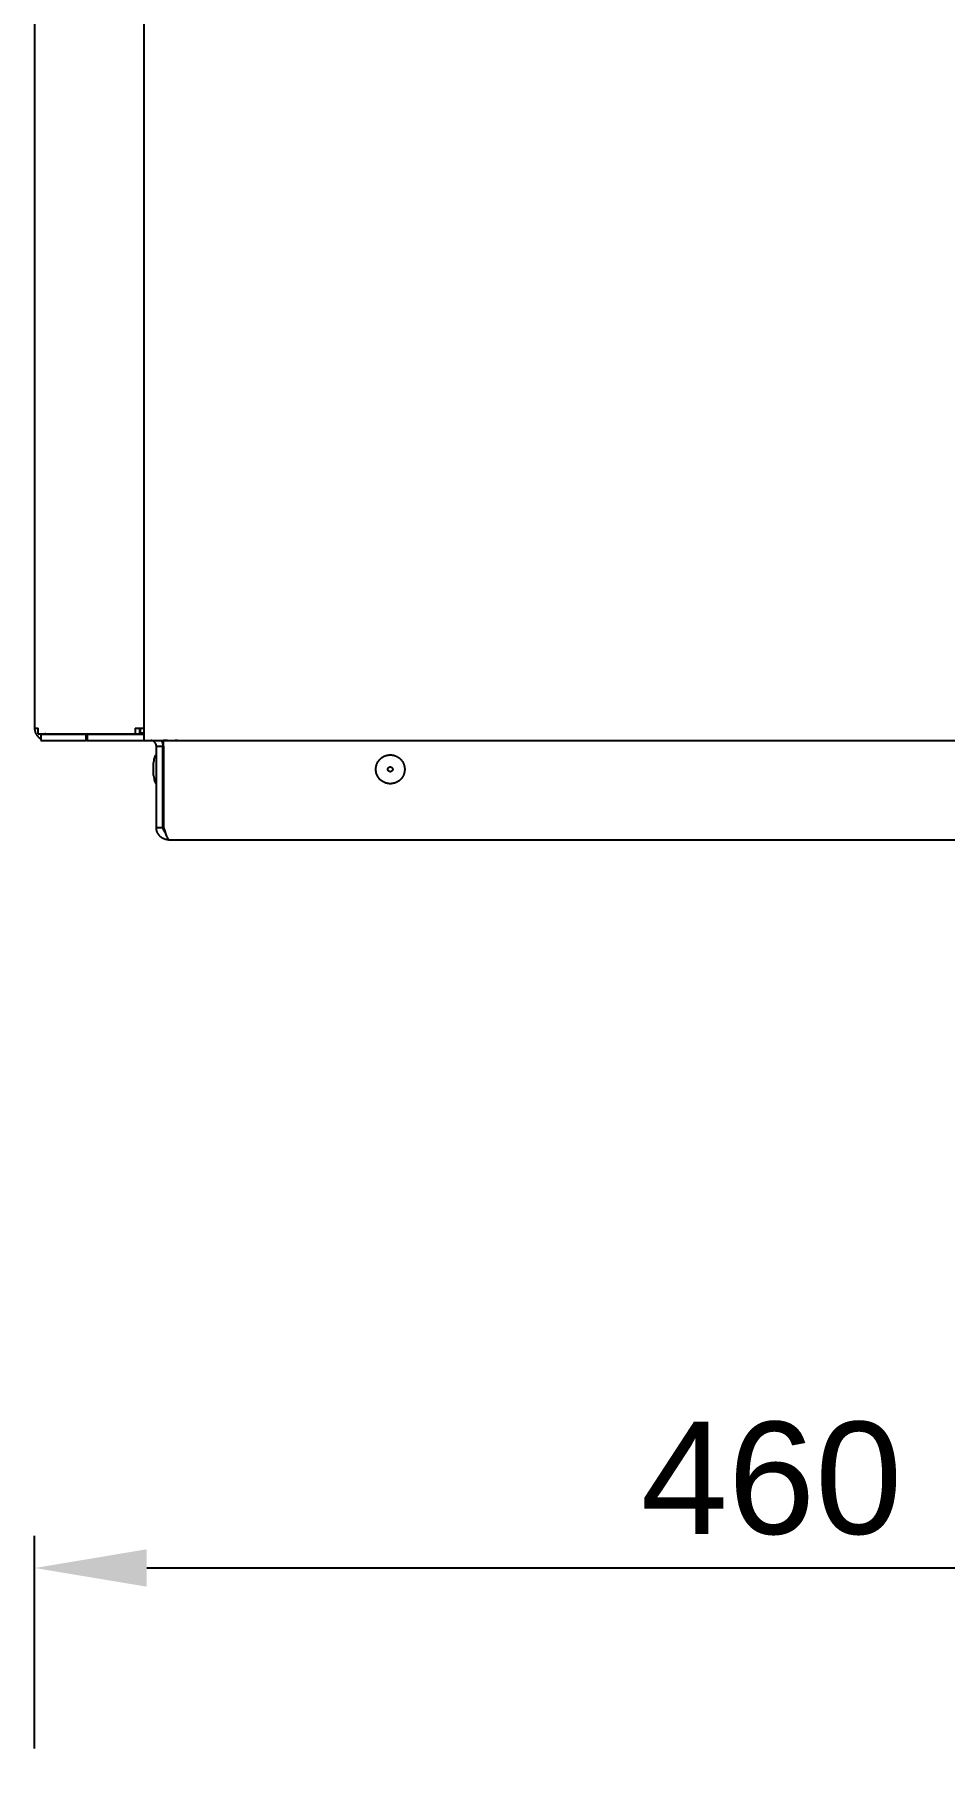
# Model space of a CAD drawing. Header units: millimetres. Extents: x -1246 to 2331, y -493 to 2006.
# Drawn here: x 621 to 905, y 927 to 1467 of the extents above; entities that cross this region are included whole.
import ezdxf

# ---------------------------------------------------------------- set-up
doc = ezdxf.new("R2010")
doc.units = ezdxf.units.MM
doc.header["$MEASUREMENT"] = 0
doc.layers.add('Domyslna', color=7, linetype='Continuous', true_color=0x000000)
doc.layers.add('Utwórz2D linie widoczne', color=7, linetype='Continuous', true_color=0x000000)
doc.styles.add('Arial', font='arial.ttf')
doc.dimstyles.new('Millimeter Large', dxfattribs={"dimscale": 10, "dimtxt": 3.5, "dimasz": 3.5, "dimexe": 1, "dimexo": 0.5, "dimgap": 1, "dimtad": 1, "dimtoh": 1, "dimdec": 0, "dimzin": 1, "dimdsep": 46, "dimtxsty": 'Arial', "dimcen": 3.5, "dimadec": 0, "dimazin": 0, "dimtfac": 1, "dimtdec": 4, "dimtix": 1, "dimtmove": 1, "dimatfit": 3, "dimfxl": 0, "dimtolj": 1, "dimtzin": 1, "dimarcsym": 0})

# ---------------------------------------------------------------- blocks, each defined once
blk = doc.blocks.new('*D2')
at = {"layer": 'Defpoints', "color": 0}
for p in [(1081.22, 987.96), (621.21, 926.67), (1081.22, 926.67)]:
    blk.add_point(p, dxfattribs=at)
at = {"layer": 'Domyslna', "color": 0, "lineweight": -2}
for p, q in [((621.21, 931.67), (621.21, 997.96)), ((1081.22, 931.67), (1081.22, 997.96)), ((656.21, 987.96), (1046.22, 987.96))]:
    blk.add_line(p, q, dxfattribs=at)
at = {"layer": 'Domyslna', "color": 0}
for points in [[(656.21, 993.8), (656.21, 982.13), (621.21, 987.96)], [(1046.22, 982.13), (1046.22, 993.8), (1081.22, 987.96)]]:
    blk.add_solid(points, dxfattribs=at)
at = {"layer": 'Domyslna', "color": 0, "insert": (851.21, 1015.83), "char_height": 35, "attachment_point": 5, "style": 'Arial'}
blk.add_mtext('\\A1;460', dxfattribs=at)

msp = doc.modelspace()

# ---------------------------------------------------------------- linework, layer by layer
at = {"layer": 'Domyslna'}
msp.add_line((655.31, 1669.42), (655.31, 1250.02), dxfattribs=at)
at = {"layer": 'Utwórz2D linie widoczne'}
for p, q in [((621.21, 1669.42), (621.21, 1250.02)), ((621.21, 1250.02), (621.21, 1249.89)), ((621.21, 1250.02), (622.32, 1250.02)), ((621.21, 1249.89), (621.22, 1249.76)), ((621.22, 1249.76), (621.23, 1249.63)), ((621.23, 1249.63), (621.25, 1249.5)), ((621.25, 1249.5), (621.27, 1249.37)), ((621.27, 1249.37), (621.29, 1249.24)), ((621.29, 1249.24), (621.32, 1249.11)), ((621.32, 1249.11), (621.35, 1248.99)), ((621.35, 1248.99), (621.39, 1248.86)), ((621.39, 1248.86), (621.43, 1248.74)), ((621.43, 1248.74), (621.48, 1248.62)), ((621.48, 1248.62), (621.53, 1248.5)), ((621.53, 1248.5), (621.58, 1248.38)), ((621.58, 1248.38), (621.64, 1248.27)), ((621.64, 1248.27), (621.7, 1248.15)), ((621.7, 1248.15), (621.77, 1248.04)), ((621.77, 1248.04), (621.84, 1247.93)), ((621.84, 1247.93), (621.91, 1247.82)), ((621.91, 1247.82), (621.98, 1247.72)), ((621.98, 1247.72), (622.07, 1247.61)), ((622.07, 1247.61), (622.15, 1247.52)), ((622.15, 1247.52), (622.24, 1247.42)), ((622.24, 1247.42), (622.33, 1247.33)), ((622.32, 1248.32), (622.32, 1250.02)), ((622.32, 1248.32), (652.63, 1248.32)), ((622.33, 1247.33), (622.42, 1247.24)), ((622.42, 1247.24), (622.52, 1247.15)), ((622.52, 1247.15), (622.62, 1247.07)), ((622.62, 1247.07), (622.72, 1246.98)), ((623.15, 1248.22), (623.15, 1246.22)), ((623.15, 1248.22), (623.74, 1248.22)), ((623.74, 1248.22), (637.33, 1248.22)), ((624.48, 1248.3), (624.42, 1248.32)), ((624.54, 1248.28), (624.48, 1248.3)), ((624.59, 1248.26), (624.54, 1248.28)), ((624.65, 1248.25), (624.59, 1248.26)), ((624.71, 1248.24), (624.65, 1248.25)), ((624.77, 1248.23), (624.71, 1248.24)), ((624.84, 1248.22), (624.77, 1248.23)), ((637.33, 1248.22), (637.62, 1248.22)), ((637.33, 1246.22), (637.33, 1248.22)), ((637.62, 1248.22), (637.62, 1246.22)), ((637.62, 1248.22), (651.21, 1248.22)), ((651.21, 1248.22), (654.04, 1248.22)), ((652.63, 1250.02), (655.31, 1250.02)), ((652.63, 1250.02), (652.63, 1248.32)), ((652.63, 1248.32), (654.04, 1248.32)), ((654.04, 1248.32), (654.04, 1250.02)), ((654.21, 1248.52), (654.04, 1248.52)), ((654.04, 1248.22), (655.31, 1248.22)), ((654.21, 1250.02), (654.21, 1248.52)), ((655.31, 1248.52), (654.21, 1248.52)), ((655.31, 1250.02), (655.31, 1246.22)), ((622.72, 1246.98), (622.82, 1246.91)), ((622.82, 1246.91), (622.93, 1246.84)), ((622.93, 1246.84), (623.04, 1246.77)), ((623.04, 1246.77), (623.15, 1246.7)), ((623.15, 1246.22), (623.74, 1246.22)), ((623.74, 1246.22), (637.33, 1246.22)), ((637.62, 1246.22), (637.33, 1246.22)), ((637.62, 1246.22), (651.21, 1246.22)), ((651.21, 1246.22), (654.04, 1246.22)), ((654.04, 1246.22), (655.31, 1246.22)), ((655.31, 1246.22), (1047.11, 1246.22)), ((657.63, 1246.2), (657.57, 1246.21)), ((657.7, 1246.19), (657.63, 1246.2)), ((657.76, 1246.18), (657.7, 1246.19)), ((657.82, 1246.17), (657.76, 1246.18)), ((657.88, 1246.15), (657.82, 1246.17)), ((657.94, 1246.14), (657.88, 1246.15)), ((658, 1246.12), (657.94, 1246.14)), ((658.05, 1246.1), (658, 1246.12)), ((658.11, 1246.07), (658.05, 1246.1)), ((658.17, 1246.05), (658.11, 1246.07)), ((658.22, 1246.02), (658.17, 1246.05)), ((658.28, 1245.99), (658.22, 1246.02)), ((658.33, 1245.96), (658.28, 1245.99)), ((658.39, 1245.93), (658.33, 1245.96)), ((658.44, 1245.89), (658.39, 1245.93)), ((658.49, 1245.86), (658.44, 1245.89)), ((658.54, 1245.82), (658.49, 1245.86)), ((658.58, 1245.78), (658.54, 1245.82)), ((658.63, 1245.74), (658.58, 1245.78)), ((658.68, 1245.7), (658.63, 1245.74)), ((658.72, 1245.65), (658.68, 1245.7)), ((658.76, 1245.61), (658.72, 1245.65)), ((658.8, 1245.56), (658.76, 1245.61)), ((658.84, 1245.51), (658.8, 1245.56)), ((658.88, 1245.46), (658.84, 1245.51)), ((658.91, 1245.41), (658.88, 1245.46)), ((658.94, 1245.36), (658.91, 1245.41)), ((658.98, 1245.3), (658.94, 1245.36)), ((658.95, 1241.63), (658.95, 1241.64)), ((658.95, 1241.64), (658.96, 1241.64)), ((658.96, 1241.64), (658.96, 1241.65)), ((658.96, 1241.65), (658.97, 1241.65)), ((658.97, 1241.65), (658.97, 1241.66)), ((658.97, 1241.66), (658.98, 1241.66)), ((659.01, 1245.25), (658.98, 1245.3)), ((658.98, 1241.66), (658.98, 1241.67)), ((658.98, 1241.67), (658.99, 1241.67)), ((658.99, 1241.67), (658.99, 1241.68)), ((658.99, 1241.68), (659, 1241.68)), ((659, 1241.68), (659.01, 1241.69)), ((659.03, 1245.19), (659.01, 1245.25)), ((659.01, 1241.69), (659.01, 1241.69)), ((659.01, 1241.69), (659.02, 1241.69)), ((659.02, 1241.69), (659.02, 1241.7)), ((659.02, 1241.7), (659.03, 1241.7)), ((659.06, 1245.14), (659.03, 1245.19)), ((659.03, 1241.7), (659.04, 1241.7)), ((659.04, 1241.7), (659.05, 1241.71)), ((659.04, 1241.7), (659.04, 1241.7)), ((659.05, 1241.71), (659.06, 1241.71)), ((659.08, 1245.08), (659.06, 1245.14)), ((659.06, 1241.71), (659.06, 1241.71)), ((659.06, 1241.71), (659.07, 1241.71)), ((659.07, 1241.71), (659.08, 1241.71)), ((659.11, 1245.02), (659.08, 1245.08)), ((659.08, 1241.71), (659.08, 1241.71)), ((659.08, 1241.71), (659.09, 1241.71)), ((659.09, 1241.71), (659.1, 1241.71)), ((659.1, 1241.71), (659.11, 1241.71)), ((659.1, 1241.71), (659.1, 1241.71)), ((659.13, 1244.96), (659.11, 1245.02)), ((659.11, 1241.71), (659.21, 1241.71)), ((659.14, 1244.9), (659.13, 1244.96)), ((659.16, 1244.84), (659.14, 1244.9)), ((659.17, 1244.78), (659.16, 1244.84)), ((659.18, 1244.72), (659.17, 1244.78)), ((659.19, 1244.66), (659.18, 1244.72)), ((659.2, 1244.6), (659.19, 1244.66)), ((659.21, 1244.54), (659.2, 1244.6)), ((659.21, 1244.48), (659.21, 1244.54)), ((659.21, 1244.42), (659.21, 1244.48)), ((659.21, 1244.42), (661.21, 1244.42)), ((659.21, 1219.02), (659.21, 1244.42)), ((660.76, 1246.22), (660.82, 1246.1)), ((660.82, 1246.1), (660.87, 1245.99)), ((660.87, 1245.99), (660.92, 1245.88)), ((660.92, 1245.88), (660.97, 1245.76)), ((660.97, 1245.76), (661.01, 1245.64)), ((661.01, 1245.64), (661.05, 1245.52)), ((661.05, 1245.52), (661.08, 1245.4)), ((661.08, 1245.4), (661.11, 1245.28)), ((661.11, 1245.28), (661.14, 1245.16)), ((661.14, 1245.16), (661.16, 1245.04)), ((661.16, 1245.04), (661.18, 1244.91)), ((661.18, 1244.91), (661.19, 1244.79)), ((661.19, 1244.79), (661.2, 1244.66)), ((661.2, 1244.66), (661.21, 1244.54)), ((661.21, 1244.54), (661.21, 1244.42)), ((661.21, 1219.02), (661.21, 1244.42)), ((661.42, 1244.42), (661.42, 1219.02)), ((661.49, 1244.42), (661.42, 1244.42)), ((662.67, 1246.22), (661.49, 1246.22)), ((661.49, 1244.42), (661.49, 1246.22)), ((665.85, 1246.22), (665.06, 1246.22)), ((731.3, 1241.62), (731.46, 1241.65)), ((731.46, 1241.65), (731.61, 1241.67)), ((731.61, 1241.67), (731.77, 1241.69)), ((731.77, 1241.69), (731.92, 1241.71)), ((731.92, 1241.71), (732.08, 1241.71)), ((732.08, 1241.71), (732.23, 1241.71)), ((732.23, 1241.71), (732.39, 1241.71)), ((732.39, 1241.71), (732.54, 1241.7)), ((732.54, 1241.7), (732.7, 1241.69)), ((732.7, 1241.69), (732.85, 1241.67)), ((732.85, 1241.67), (733, 1241.65)), ((733, 1241.65), (733.16, 1241.62)), ((658.34, 1239.1), (658.41, 1239.52)), ((658.34, 1237.22), (658.34, 1239.09)), ((658.34, 1235.33), (658.34, 1237.22)), ((658.41, 1239.52), (658.48, 1239.94)), ((658.48, 1239.94), (658.57, 1240.35)), ((658.57, 1240.35), (658.68, 1240.77)), ((658.68, 1240.77), (658.79, 1241.17)), ((658.79, 1241.17), (658.92, 1241.58)), ((658.92, 1241.58), (658.92, 1241.59)), ((658.92, 1241.59), (658.93, 1241.59)), ((658.93, 1241.6), (658.94, 1241.61)), ((658.93, 1241.59), (658.93, 1241.6)), ((658.93, 1241.6), (658.93, 1241.6)), ((658.94, 1241.62), (658.95, 1241.63)), ((658.94, 1241.61), (658.94, 1241.62)), ((658.94, 1241.62), (658.94, 1241.62)), ((658.95, 1241.63), (658.95, 1241.63)), ((661.42, 1239.32), (661.21, 1239.32)), ((727.71, 1237.31), (727.72, 1237.47)), ((727.71, 1237.16), (727.71, 1237.31)), ((727.72, 1237), (727.71, 1237.16)), ((727.72, 1237.47), (727.73, 1237.62)), ((727.73, 1236.84), (727.72, 1237)), ((727.73, 1237.62), (727.75, 1237.77)), ((727.74, 1236.69), (727.73, 1236.84)), ((727.76, 1236.54), (727.74, 1236.69)), ((727.75, 1237.77), (727.77, 1237.93)), ((727.79, 1236.38), (727.76, 1236.54)), ((727.77, 1237.93), (727.8, 1238.08)), ((727.82, 1236.23), (727.79, 1236.38)), ((727.8, 1238.08), (727.83, 1238.23)), ((727.83, 1238.23), (727.87, 1238.38)), ((727.87, 1238.38), (727.91, 1238.53)), ((727.91, 1238.53), (727.96, 1238.68)), ((727.96, 1238.68), (728.01, 1238.83)), ((728.01, 1238.83), (728.07, 1238.97)), ((728.07, 1238.97), (728.13, 1239.11)), ((728.13, 1239.11), (728.2, 1239.25)), ((728.2, 1239.25), (728.27, 1239.39)), ((728.27, 1239.39), (728.35, 1239.52)), ((728.35, 1239.52), (728.43, 1239.66)), ((728.43, 1239.66), (728.52, 1239.79)), ((728.52, 1239.79), (728.61, 1239.91)), ((728.61, 1239.91), (728.71, 1240.03)), ((728.71, 1240.03), (728.81, 1240.15)), ((728.81, 1240.15), (728.91, 1240.27)), ((728.91, 1240.27), (729.02, 1240.38)), ((729.02, 1240.38), (729.13, 1240.49)), ((729.13, 1240.49), (729.24, 1240.6)), ((729.24, 1240.6), (729.36, 1240.7)), ((729.36, 1240.7), (729.48, 1240.79)), ((729.48, 1240.79), (729.61, 1240.88)), ((729.61, 1240.88), (729.74, 1240.97)), ((729.74, 1240.97), (729.87, 1241.06)), ((729.87, 1241.06), (730, 1241.13)), ((730, 1241.13), (730.14, 1241.21)), ((730.14, 1241.21), (730.28, 1241.28)), ((730.28, 1241.28), (730.42, 1241.34)), ((730.42, 1241.34), (730.56, 1241.4)), ((730.56, 1241.4), (730.71, 1241.46)), ((730.71, 1241.46), (730.85, 1241.5)), ((730.85, 1241.5), (731, 1241.55)), ((731, 1241.55), (731.15, 1241.59)), ((731.15, 1241.59), (731.3, 1241.62)), ((731.46, 1237.26), (731.47, 1237.28)), ((731.46, 1237.23), (731.46, 1237.26)), ((731.46, 1237.21), (731.46, 1237.23)), ((731.46, 1237.18), (731.46, 1237.21)), ((731.47, 1237.15), (731.46, 1237.18)), ((731.47, 1237.33), (731.48, 1237.36)), ((731.47, 1237.31), (731.47, 1237.33)), ((731.47, 1237.28), (731.47, 1237.31)), ((731.47, 1237.13), (731.47, 1237.15)), ((731.47, 1237.1), (731.47, 1237.13)), ((731.48, 1237.08), (731.47, 1237.1)), ((731.48, 1237.38), (731.49, 1237.41)), ((731.48, 1237.36), (731.48, 1237.38)), ((731.48, 1237.05), (731.48, 1237.08)), ((731.49, 1237.03), (731.48, 1237.05)), ((731.49, 1237.41), (731.5, 1237.43)), ((731.49, 1237), (731.49, 1237.03)), ((731.5, 1236.98), (731.49, 1237)), ((731.5, 1237.46), (731.51, 1237.48)), ((731.5, 1237.43), (731.5, 1237.46)), ((731.51, 1236.95), (731.5, 1236.98)), ((731.51, 1237.48), (731.52, 1237.51)), ((731.52, 1236.93), (731.51, 1236.95)), ((731.52, 1237.51), (731.53, 1237.53)), ((731.53, 1236.9), (731.52, 1236.93)), ((731.53, 1237.53), (731.54, 1237.55)), ((731.54, 1236.88), (731.53, 1236.9)), ((731.54, 1237.55), (731.56, 1237.58)), ((731.55, 1236.86), (731.54, 1236.88)), ((731.57, 1236.84), (731.55, 1236.86)), ((731.56, 1237.58), (731.57, 1237.6)), ((731.57, 1237.6), (731.58, 1237.62)), ((731.58, 1236.81), (731.57, 1236.84)), ((731.58, 1237.62), (731.6, 1237.64)), ((731.59, 1236.79), (731.58, 1236.81)), ((731.61, 1236.77), (731.59, 1236.79)), ((731.6, 1237.64), (731.61, 1237.66)), ((731.61, 1237.66), (731.63, 1237.68)), ((731.62, 1236.75), (731.61, 1236.77)), ((731.64, 1236.73), (731.62, 1236.75)), ((731.63, 1237.68), (731.65, 1237.7)), ((731.66, 1236.71), (731.64, 1236.73)), ((731.65, 1237.7), (731.66, 1237.72)), ((731.66, 1237.72), (731.68, 1237.74)), ((731.68, 1236.69), (731.66, 1236.71)), ((731.68, 1237.74), (731.7, 1237.76)), ((731.69, 1236.67), (731.68, 1236.69)), ((731.71, 1236.66), (731.69, 1236.67)), ((731.7, 1237.76), (731.72, 1237.78)), ((731.73, 1236.64), (731.71, 1236.66)), ((731.72, 1237.78), (731.74, 1237.8)), ((731.75, 1236.62), (731.73, 1236.64)), ((731.74, 1237.8), (731.76, 1237.81)), ((731.77, 1236.61), (731.75, 1236.62)), ((731.76, 1237.81), (731.78, 1237.83)), ((731.8, 1236.59), (731.77, 1236.61)), ((731.78, 1237.83), (731.8, 1237.84)), ((731.8, 1237.84), (731.82, 1237.86)), ((731.82, 1236.58), (731.8, 1236.59)), ((731.82, 1237.86), (731.84, 1237.87)), ((731.84, 1236.56), (731.82, 1236.58)), ((731.84, 1237.87), (731.87, 1237.88)), ((731.86, 1236.55), (731.84, 1236.56)), ((731.89, 1236.54), (731.86, 1236.55)), ((731.87, 1237.88), (731.89, 1237.89)), ((731.89, 1237.89), (731.91, 1237.9)), ((731.91, 1236.53), (731.89, 1236.54)), ((731.91, 1237.9), (731.94, 1237.91)), ((731.93, 1236.52), (731.91, 1236.53)), ((731.96, 1236.51), (731.93, 1236.52)), ((731.94, 1237.91), (731.96, 1237.92)), ((731.96, 1237.92), (731.99, 1237.93)), ((731.98, 1236.5), (731.96, 1236.51)), ((732.01, 1236.49), (731.98, 1236.5)), ((731.99, 1237.93), (732.01, 1237.94)), ((732.01, 1237.94), (732.04, 1237.94)), ((732.03, 1236.49), (732.01, 1236.49)), ((732.06, 1236.48), (732.03, 1236.49)), ((732.04, 1237.94), (732.06, 1237.95)), ((732.06, 1237.95), (732.09, 1237.95)), ((732.08, 1236.48), (732.06, 1236.48)), ((732.11, 1236.47), (732.08, 1236.48)), ((732.09, 1237.95), (732.11, 1237.96)), ((732.11, 1237.96), (732.14, 1237.96)), ((732.13, 1236.47), (732.11, 1236.47)), ((732.16, 1236.47), (732.13, 1236.47)), ((732.14, 1237.96), (732.16, 1237.96)), ((732.16, 1237.96), (732.19, 1237.96)), ((732.18, 1236.47), (732.16, 1236.47)), ((732.21, 1236.47), (732.18, 1236.47)), ((732.19, 1237.96), (732.22, 1237.97)), ((732.24, 1236.47), (732.21, 1236.47)), ((732.22, 1237.97), (732.24, 1237.96)), ((732.24, 1237.96), (732.27, 1237.96)), ((732.26, 1236.47), (732.24, 1236.47)), ((732.29, 1236.47), (732.26, 1236.47)), ((732.27, 1237.96), (732.29, 1237.96)), ((732.29, 1237.96), (732.32, 1237.96)), ((732.31, 1236.47), (732.29, 1236.47)), ((732.34, 1236.48), (732.31, 1236.47)), ((732.32, 1237.96), (732.34, 1237.95)), ((732.34, 1237.95), (732.37, 1237.95)), ((732.36, 1236.48), (732.34, 1236.48)), ((732.39, 1236.49), (732.36, 1236.48)), ((732.37, 1237.95), (732.4, 1237.94)), ((732.41, 1236.49), (732.39, 1236.49)), ((732.4, 1237.94), (732.42, 1237.94)), ((732.44, 1236.5), (732.41, 1236.49)), ((732.42, 1237.94), (732.45, 1237.93)), ((732.46, 1236.51), (732.44, 1236.5)), ((732.45, 1237.93), (732.47, 1237.92)), ((732.49, 1236.52), (732.46, 1236.51)), ((732.47, 1237.92), (732.49, 1237.91)), ((732.49, 1237.91), (732.52, 1237.9)), ((732.51, 1236.53), (732.49, 1236.52)), ((732.54, 1236.54), (732.51, 1236.53)), ((732.52, 1237.9), (732.54, 1237.89)), ((732.54, 1237.89), (732.56, 1237.88)), ((732.56, 1236.55), (732.54, 1236.54)), ((732.56, 1237.88), (732.59, 1237.87)), ((732.58, 1236.56), (732.56, 1236.55)), ((732.6, 1236.58), (732.58, 1236.56)), ((732.59, 1237.87), (732.61, 1237.85)), ((732.63, 1236.59), (732.6, 1236.58)), ((732.61, 1237.85), (732.63, 1237.84)), ((732.63, 1237.84), (732.65, 1237.82)), ((732.65, 1236.6), (732.63, 1236.59)), ((732.65, 1237.82), (732.67, 1237.81)), ((732.67, 1236.62), (732.65, 1236.6)), ((732.67, 1237.81), (732.69, 1237.79)), ((732.69, 1236.63), (732.67, 1236.62)), ((732.69, 1237.79), (732.71, 1237.77)), ((732.71, 1236.65), (732.69, 1236.63)), ((732.71, 1237.77), (732.73, 1237.76)), ((732.73, 1236.67), (732.71, 1236.65)), ((732.73, 1237.76), (732.75, 1237.74)), ((732.75, 1236.69), (732.73, 1236.67)), ((732.75, 1237.74), (732.77, 1237.72)), ((732.76, 1236.71), (732.75, 1236.69)), ((732.78, 1236.73), (732.76, 1236.71)), ((732.77, 1237.72), (732.78, 1237.7)), ((732.78, 1237.7), (732.8, 1237.68)), ((732.8, 1236.75), (732.78, 1236.73)), ((732.8, 1237.68), (732.82, 1237.66)), ((732.81, 1236.77), (732.8, 1236.75)), ((732.83, 1236.79), (732.81, 1236.77)), ((732.82, 1237.66), (732.83, 1237.64)), ((732.83, 1237.64), (732.85, 1237.62)), ((732.84, 1236.81), (732.83, 1236.79)), ((732.86, 1236.83), (732.84, 1236.81)), ((732.85, 1237.62), (732.86, 1237.59)), ((732.86, 1237.59), (732.87, 1237.57)), ((732.87, 1236.85), (732.86, 1236.83)), ((732.87, 1237.57), (732.88, 1237.55)), ((732.88, 1236.88), (732.87, 1236.85)), ((732.88, 1237.55), (732.9, 1237.53)), ((732.89, 1236.9), (732.88, 1236.88)), ((732.9, 1236.92), (732.89, 1236.9)), ((732.9, 1237.53), (732.91, 1237.5)), ((732.91, 1236.95), (732.9, 1236.92)), ((732.91, 1237.5), (732.92, 1237.48)), ((732.92, 1236.97), (732.91, 1236.95)), ((732.92, 1237.48), (732.92, 1237.45)), ((732.92, 1237.45), (732.93, 1237.43)), ((732.93, 1237), (732.92, 1236.97)), ((732.93, 1237.43), (732.94, 1237.4)), ((732.94, 1237.02), (732.93, 1237)), ((732.94, 1237.4), (732.94, 1237.38)), ((732.94, 1237.38), (732.95, 1237.35)), ((732.95, 1237.07), (732.94, 1237.05)), ((732.94, 1237.05), (732.94, 1237.02)), ((732.95, 1237.35), (732.95, 1237.33)), ((732.95, 1237.33), (732.96, 1237.3)), ((732.96, 1237.12), (732.95, 1237.1)), ((732.95, 1237.1), (732.95, 1237.07)), ((732.96, 1237.3), (732.96, 1237.28)), ((732.96, 1237.28), (732.96, 1237.25)), ((732.96, 1237.25), (732.96, 1237.23)), ((732.96, 1237.23), (732.96, 1237.2)), ((732.96, 1237.2), (732.96, 1237.17)), ((732.96, 1237.17), (732.96, 1237.15)), ((732.96, 1237.15), (732.96, 1237.12)), ((733.16, 1241.62), (733.31, 1241.58)), ((733.31, 1241.58), (733.46, 1241.54)), ((733.46, 1241.54), (733.61, 1241.49)), ((733.61, 1241.49), (733.75, 1241.44)), ((733.75, 1241.44), (733.9, 1241.39)), ((733.9, 1241.39), (734.04, 1241.33)), ((734.04, 1241.33), (734.18, 1241.26)), ((734.18, 1241.26), (734.32, 1241.19)), ((734.32, 1241.19), (734.46, 1241.12)), ((734.46, 1241.12), (734.59, 1241.04)), ((734.59, 1241.04), (734.72, 1240.95)), ((734.72, 1240.95), (734.85, 1240.86)), ((734.85, 1240.86), (734.97, 1240.77)), ((734.97, 1240.77), (735.09, 1240.67)), ((735.09, 1240.67), (735.21, 1240.57)), ((735.21, 1240.57), (735.32, 1240.47)), ((735.32, 1240.47), (735.43, 1240.36)), ((735.43, 1240.36), (735.54, 1240.24)), ((735.54, 1240.24), (735.64, 1240.13)), ((735.64, 1240.13), (735.74, 1240.01)), ((735.74, 1240.01), (735.84, 1239.88)), ((735.84, 1239.88), (735.93, 1239.76)), ((735.93, 1239.76), (736.01, 1239.63)), ((736.01, 1239.63), (736.09, 1239.49)), ((736.09, 1239.49), (736.17, 1239.36)), ((736.17, 1239.36), (736.24, 1239.22)), ((736.24, 1239.22), (736.31, 1239.08)), ((736.31, 1239.08), (736.37, 1238.94)), ((736.37, 1238.94), (736.43, 1238.79)), ((736.43, 1238.79), (736.48, 1238.65)), ((736.48, 1238.65), (736.53, 1238.5)), ((736.53, 1238.5), (736.57, 1238.35)), ((736.57, 1238.35), (736.6, 1238.2)), ((736.6, 1238.2), (736.64, 1238.05)), ((736.63, 1236.35), (736.6, 1236.2)), ((736.66, 1236.5), (736.63, 1236.35)), ((736.64, 1238.05), (736.66, 1237.89)), ((736.66, 1237.89), (736.68, 1237.74)), ((736.68, 1236.66), (736.66, 1236.5)), ((736.68, 1237.74), (736.7, 1237.59)), ((736.69, 1236.81), (736.68, 1236.66)), ((736.71, 1236.96), (736.69, 1236.81)), ((736.7, 1237.59), (736.71, 1237.43)), ((736.71, 1237.43), (736.71, 1237.28)), ((736.71, 1237.28), (736.71, 1237.12)), ((736.71, 1237.12), (736.71, 1236.96)), ((658.34, 1235.33), (658.41, 1234.91)), ((658.41, 1234.91), (658.48, 1234.49)), ((658.48, 1234.49), (658.57, 1234.08)), ((658.57, 1234.08), (658.68, 1233.66)), ((658.68, 1233.66), (658.79, 1233.26)), ((658.79, 1233.26), (658.92, 1232.85)), ((658.92, 1232.85), (658.92, 1232.85)), ((658.92, 1232.85), (658.93, 1232.84)), ((658.93, 1232.84), (658.93, 1232.83)), ((658.93, 1232.83), (658.93, 1232.83)), ((658.93, 1232.83), (658.94, 1232.82)), ((658.94, 1232.82), (658.94, 1232.81)), ((658.94, 1232.81), (658.94, 1232.81)), ((658.94, 1232.81), (658.95, 1232.8)), ((658.95, 1232.8), (658.95, 1232.8)), ((658.95, 1232.8), (658.95, 1232.79)), ((658.95, 1232.79), (658.96, 1232.79)), ((658.96, 1232.79), (658.96, 1232.78)), ((658.96, 1232.78), (658.97, 1232.78)), ((658.97, 1232.78), (658.97, 1232.77)), ((658.97, 1232.77), (658.98, 1232.77)), ((658.98, 1232.77), (658.98, 1232.76)), ((658.98, 1232.76), (658.99, 1232.76)), ((658.99, 1232.76), (658.99, 1232.75)), ((658.99, 1232.75), (659, 1232.75)), ((659, 1232.75), (659.01, 1232.75)), ((659.01, 1232.75), (659.01, 1232.74)), ((659.01, 1232.74), (659.02, 1232.74)), ((659.02, 1232.74), (659.02, 1232.74)), ((659.02, 1232.74), (659.03, 1232.73)), ((659.03, 1232.73), (659.04, 1232.73)), ((659.04, 1232.73), (659.04, 1232.73)), ((659.04, 1232.73), (659.05, 1232.72)), ((659.05, 1232.72), (659.06, 1232.72)), ((659.06, 1232.72), (659.06, 1232.72)), ((659.06, 1232.72), (659.07, 1232.72)), ((659.07, 1232.72), (659.08, 1232.72)), ((659.08, 1232.72), (659.08, 1232.72)), ((659.08, 1232.72), (659.09, 1232.72)), ((659.09, 1232.72), (659.1, 1232.72)), ((659.1, 1232.72), (659.1, 1232.72)), ((659.1, 1232.72), (659.11, 1232.72)), ((659.11, 1232.72), (659.21, 1232.72)), ((661.42, 1235.12), (661.21, 1235.12)), ((727.86, 1236.08), (727.82, 1236.23)), ((727.9, 1235.93), (727.86, 1236.08)), ((727.95, 1235.78), (727.9, 1235.93)), ((728, 1235.64), (727.95, 1235.78)), ((728.06, 1235.49), (728, 1235.64)), ((728.12, 1235.35), (728.06, 1235.49)), ((728.19, 1235.21), (728.12, 1235.35)), ((728.26, 1235.07), (728.19, 1235.21)), ((728.33, 1234.94), (728.26, 1235.07)), ((728.41, 1234.8), (728.33, 1234.94)), ((728.5, 1234.67), (728.41, 1234.8)), ((728.59, 1234.55), (728.5, 1234.67)), ((728.68, 1234.42), (728.59, 1234.55)), ((728.78, 1234.3), (728.68, 1234.42)), ((728.88, 1234.19), (728.78, 1234.3)), ((728.99, 1234.07), (728.88, 1234.19)), ((729.1, 1233.96), (728.99, 1234.07)), ((729.22, 1233.86), (729.1, 1233.96)), ((729.33, 1233.76), (729.22, 1233.86)), ((729.45, 1233.66), (729.33, 1233.76)), ((729.58, 1233.57), (729.45, 1233.66)), ((729.71, 1233.48), (729.58, 1233.57)), ((729.84, 1233.39), (729.71, 1233.48)), ((729.97, 1233.31), (729.84, 1233.39)), ((730.11, 1233.24), (729.97, 1233.31)), ((730.24, 1233.17), (730.11, 1233.24)), ((730.39, 1233.1), (730.24, 1233.17)), ((730.53, 1233.04), (730.39, 1233.1)), ((730.67, 1232.99), (730.53, 1233.04)), ((730.82, 1232.94), (730.67, 1232.99)), ((730.97, 1232.89), (730.82, 1232.94)), ((731.12, 1232.85), (730.97, 1232.89)), ((731.27, 1232.81), (731.12, 1232.85)), ((731.42, 1232.78), (731.27, 1232.81)), ((731.58, 1232.76), (731.42, 1232.78)), ((731.73, 1232.74), (731.58, 1232.76)), ((731.89, 1232.73), (731.73, 1232.74)), ((732.04, 1232.72), (731.89, 1232.73)), ((732.2, 1232.72), (732.04, 1232.72)), ((732.35, 1232.72), (732.2, 1232.72)), ((732.51, 1232.72), (732.35, 1232.72)), ((732.66, 1232.74), (732.51, 1232.72)), ((732.82, 1232.76), (732.66, 1232.74)), ((732.97, 1232.78), (732.82, 1232.76)), ((733.12, 1232.81), (732.97, 1232.78)), ((733.27, 1232.84), (733.12, 1232.81)), ((733.42, 1232.88), (733.27, 1232.84)), ((733.57, 1232.93), (733.42, 1232.88)), ((733.72, 1232.97), (733.57, 1232.93)), ((733.86, 1233.03), (733.72, 1232.97)), ((734.01, 1233.09), (733.86, 1233.03)), ((734.15, 1233.15), (734.01, 1233.09)), ((734.29, 1233.22), (734.15, 1233.15)), ((734.43, 1233.3), (734.29, 1233.22)), ((734.56, 1233.38), (734.43, 1233.3)), ((734.69, 1233.46), (734.56, 1233.38)), ((734.82, 1233.55), (734.69, 1233.46)), ((734.94, 1233.64), (734.82, 1233.55)), ((735.07, 1233.73), (734.94, 1233.64)), ((735.18, 1233.84), (735.07, 1233.73)), ((735.3, 1233.94), (735.18, 1233.84)), ((735.41, 1234.05), (735.3, 1233.94)), ((735.52, 1234.16), (735.41, 1234.05)), ((735.62, 1234.28), (735.52, 1234.16)), ((735.72, 1234.4), (735.62, 1234.28)), ((735.82, 1234.52), (735.72, 1234.4)), ((735.91, 1234.64), (735.82, 1234.52)), ((735.99, 1234.77), (735.91, 1234.64)), ((736.08, 1234.91), (735.99, 1234.77)), ((736.15, 1235.04), (736.08, 1234.91)), ((736.23, 1235.18), (736.15, 1235.04)), ((736.29, 1235.32), (736.23, 1235.18)), ((736.36, 1235.46), (736.29, 1235.32)), ((736.41, 1235.6), (736.36, 1235.46)), ((736.47, 1235.75), (736.41, 1235.6)), ((736.52, 1235.9), (736.47, 1235.75)), ((736.56, 1236.05), (736.52, 1235.9)), ((736.6, 1236.2), (736.56, 1236.05)), ((659.21, 1219.02), (661.21, 1219.02)), ((659.21, 1218.89), (659.21, 1219.02)), ((659.22, 1218.76), (659.21, 1218.89)), ((659.23, 1218.63), (659.22, 1218.76)), ((659.25, 1218.5), (659.23, 1218.63)), ((659.27, 1218.37), (659.25, 1218.5)), ((659.29, 1218.24), (659.27, 1218.37)), ((659.32, 1218.12), (659.29, 1218.24)), ((659.35, 1217.99), (659.32, 1218.12)), ((659.39, 1217.87), (659.35, 1217.99)), ((659.43, 1217.74), (659.39, 1217.87)), ((659.48, 1217.62), (659.43, 1217.74)), ((659.53, 1217.5), (659.48, 1217.62)), ((659.58, 1217.38), (659.53, 1217.5)), ((659.64, 1217.27), (659.58, 1217.38)), ((659.7, 1217.15), (659.64, 1217.27)), ((659.76, 1217.04), (659.7, 1217.15)), ((659.83, 1216.93), (659.76, 1217.04)), ((659.91, 1216.82), (659.83, 1216.93)), ((659.98, 1216.72), (659.91, 1216.82)), ((660.06, 1216.62), (659.98, 1216.72)), ((660.15, 1216.52), (660.06, 1216.62)), ((660.23, 1216.42), (660.15, 1216.52)), ((660.32, 1216.33), (660.23, 1216.42)), ((660.42, 1216.24), (660.32, 1216.33)), ((660.51, 1216.15), (660.42, 1216.24)), ((660.61, 1216.07), (660.51, 1216.15)), ((660.72, 1215.99), (660.61, 1216.07)), ((660.82, 1215.91), (660.72, 1215.99)), ((660.93, 1215.84), (660.82, 1215.91)), ((661.04, 1215.77), (660.93, 1215.84)), ((661.15, 1215.7), (661.04, 1215.77)), ((661.26, 1215.64), (661.15, 1215.7)), ((661.21, 1219.02), (661.21, 1218.95)), ((661.21, 1218.95), (661.22, 1218.89)), ((661.22, 1218.89), (661.22, 1218.83)), ((661.22, 1218.83), (661.23, 1218.77)), ((661.23, 1218.77), (661.24, 1218.71)), ((661.24, 1218.71), (661.25, 1218.64)), ((661.25, 1218.64), (661.26, 1218.58)), ((661.26, 1218.58), (661.28, 1218.52)), ((661.38, 1215.58), (661.26, 1215.64)), ((661.28, 1218.52), (661.3, 1218.46)), ((661.3, 1218.46), (661.32, 1218.4)), ((661.32, 1218.4), (661.34, 1218.35)), ((661.34, 1218.35), (661.36, 1218.29)), ((661.36, 1218.29), (661.39, 1218.23)), ((661.5, 1215.53), (661.38, 1215.58)), ((661.39, 1218.23), (661.42, 1218.18)), ((661.42, 1219.02), (661.49, 1219.02)), ((661.42, 1218.18), (661.45, 1218.12)), ((661.45, 1218.12), (661.48, 1218.07)), ((661.48, 1218.07), (661.51, 1218.02)), ((661.49, 1219.02), (661.83, 1217.91)), ((661.62, 1215.48), (661.5, 1215.53)), ((661.51, 1218.02), (661.55, 1217.96)), ((661.55, 1217.96), (661.59, 1217.91)), ((661.59, 1217.91), (661.63, 1217.87)), ((661.74, 1215.43), (661.62, 1215.48)), ((661.63, 1217.87), (661.67, 1217.82)), ((661.67, 1217.82), (661.71, 1217.77)), ((661.71, 1217.77), (661.75, 1217.73)), ((661.86, 1215.39), (661.74, 1215.43)), ((661.75, 1217.73), (661.8, 1217.69)), ((661.8, 1217.69), (661.84, 1217.64)), ((661.83, 1217.91), (662.08, 1217.16)), ((661.84, 1217.64), (661.89, 1217.6)), ((661.99, 1215.36), (661.86, 1215.39)), ((661.89, 1217.6), (661.94, 1217.57)), ((662.11, 1215.32), (661.99, 1215.36)), ((662.08, 1217.16), (662.18, 1216.88)), ((662.24, 1215.29), (662.11, 1215.32)), ((662.18, 1216.88), (662.28, 1216.61)), ((662.37, 1215.27), (662.24, 1215.29)), ((662.28, 1216.61), (662.39, 1216.34)), ((662.49, 1215.25), (662.37, 1215.27)), ((662.39, 1216.34), (662.45, 1216.21)), ((662.45, 1216.21), (662.51, 1216.08)), ((662.62, 1215.23), (662.49, 1215.25)), ((662.51, 1216.08), (662.55, 1215.99)), ((662.55, 1215.99), (662.59, 1215.9)), ((662.59, 1215.9), (662.64, 1215.82)), ((662.75, 1215.22), (662.62, 1215.23)), ((662.64, 1215.82), (662.69, 1215.74)), ((662.69, 1215.74), (662.71, 1215.69)), ((662.71, 1215.69), (662.74, 1215.65)), ((662.74, 1215.65), (662.76, 1215.61)), ((662.88, 1215.22), (662.75, 1215.22)), ((662.76, 1215.61), (662.79, 1215.58)), ((662.79, 1215.58), (662.82, 1215.54)), ((662.82, 1215.54), (662.85, 1215.5)), ((662.85, 1215.5), (662.88, 1215.46)), ((662.88, 1215.46), (662.91, 1215.43)), ((663.01, 1215.22), (662.88, 1215.22)), ((662.91, 1215.43), (662.93, 1215.4)), ((662.93, 1215.4), (662.96, 1215.38)), ((662.96, 1215.38), (662.98, 1215.36)), ((662.98, 1215.36), (662.99, 1215.35)), ((662.99, 1215.35), (663, 1215.34)), ((663, 1215.34), (663.01, 1215.33)), ((663.01, 1215.33), (663.01, 1215.22)), ((663.01, 1215.33), (663.02, 1215.32)), ((663.01, 1215.22), (663.29, 1215.22)), ((663.02, 1215.32), (663.04, 1215.31)), ((663.04, 1215.31), (663.05, 1215.3)), ((663.05, 1215.3), (663.06, 1215.29)), ((663.06, 1215.29), (663.08, 1215.28)), ((663.08, 1215.28), (663.09, 1215.27)), ((663.09, 1215.27), (663.1, 1215.27)), ((663.1, 1215.27), (663.11, 1215.26)), ((663.11, 1215.26), (663.12, 1215.26)), ((663.12, 1215.26), (663.14, 1215.25)), ((663.14, 1215.25), (663.15, 1215.25)), ((663.15, 1215.25), (663.16, 1215.24)), ((663.16, 1215.24), (663.17, 1215.24)), ((663.17, 1215.24), (663.18, 1215.23)), ((663.18, 1215.23), (663.2, 1215.23)), ((663.2, 1215.23), (663.21, 1215.23)), ((663.21, 1215.23), (663.22, 1215.22)), ((663.22, 1215.22), (663.23, 1215.22)), ((663.23, 1215.22), (663.24, 1215.22)), ((663.24, 1215.22), (663.26, 1215.22)), ((663.26, 1215.22), (663.27, 1215.22)), ((663.27, 1215.22), (663.28, 1215.22)), ((663.28, 1215.22), (663.28, 1215.22)), ((663.28, 1215.22), (663.29, 1215.22)), ((663.29, 1215.22), (1039.13, 1215.22)), ((663.29, 1215.22), (663.29, 1215.22))]:
    msp.add_line(p, q, dxfattribs=at)

# ---------------------------------------------------------------- dimensions: what is measured, and where the dimension line sits
at = {"layer": 'Domyslna'}
dim = msp.add_aligned_dim(p1=(621.21, 926.67), p2=(1081.22, 926.67), distance=61.3, dimstyle='Millimeter Large', dxfattribs=at)
dim.commit()
dim.dimension.update_dxf_attribs({"geometry": '*D2', "text_midpoint": (851.21, 1015.83)})

doc.saveas('drawing.dxf')
